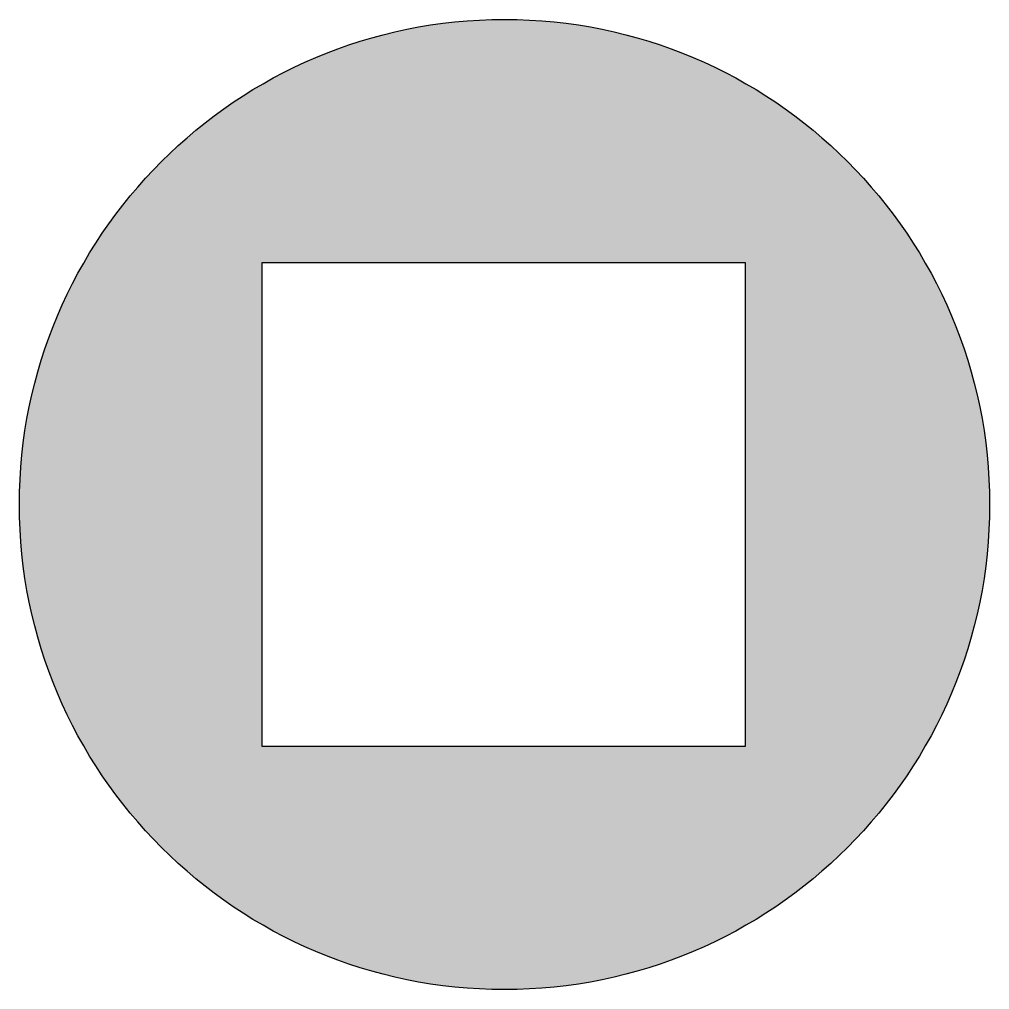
# Model space of a CAD drawing. Extents: x -0.188 to 0.188, y -0.188 to 0.188.
import ezdxf

# ---------------------------------------------------------------- set-up
doc = ezdxf.new("R2010")
doc.units = 0
doc.header["$LTSCALE"] = 0.2

msp = doc.modelspace()

# ---------------------------------------------------------------- hatches: boundary and pattern name
h = msp.add_hatch(color=256)
h.paths.add_polyline_path([(0.1875, 0, 1), (-0.1875, 0, 1)])
h.paths.add_polyline_path([(0.09313, -0.09345), (-0.09375, -0.09345), (-0.09375, 0.09343), (0.09313, 0.09343)], flags=16)

# ---------------------------------------------------------------- linework, layer by layer
at = {"flags": 128}
msp.add_lwpolyline([(0.09313, 0.09343), (-0.09375, 0.09343), (-0.09375, -0.09345), (0.09313, -0.09345)], close=True, dxfattribs=at)
msp.add_circle((0, 0), 0.1875)

doc.saveas('drawing.dxf')
